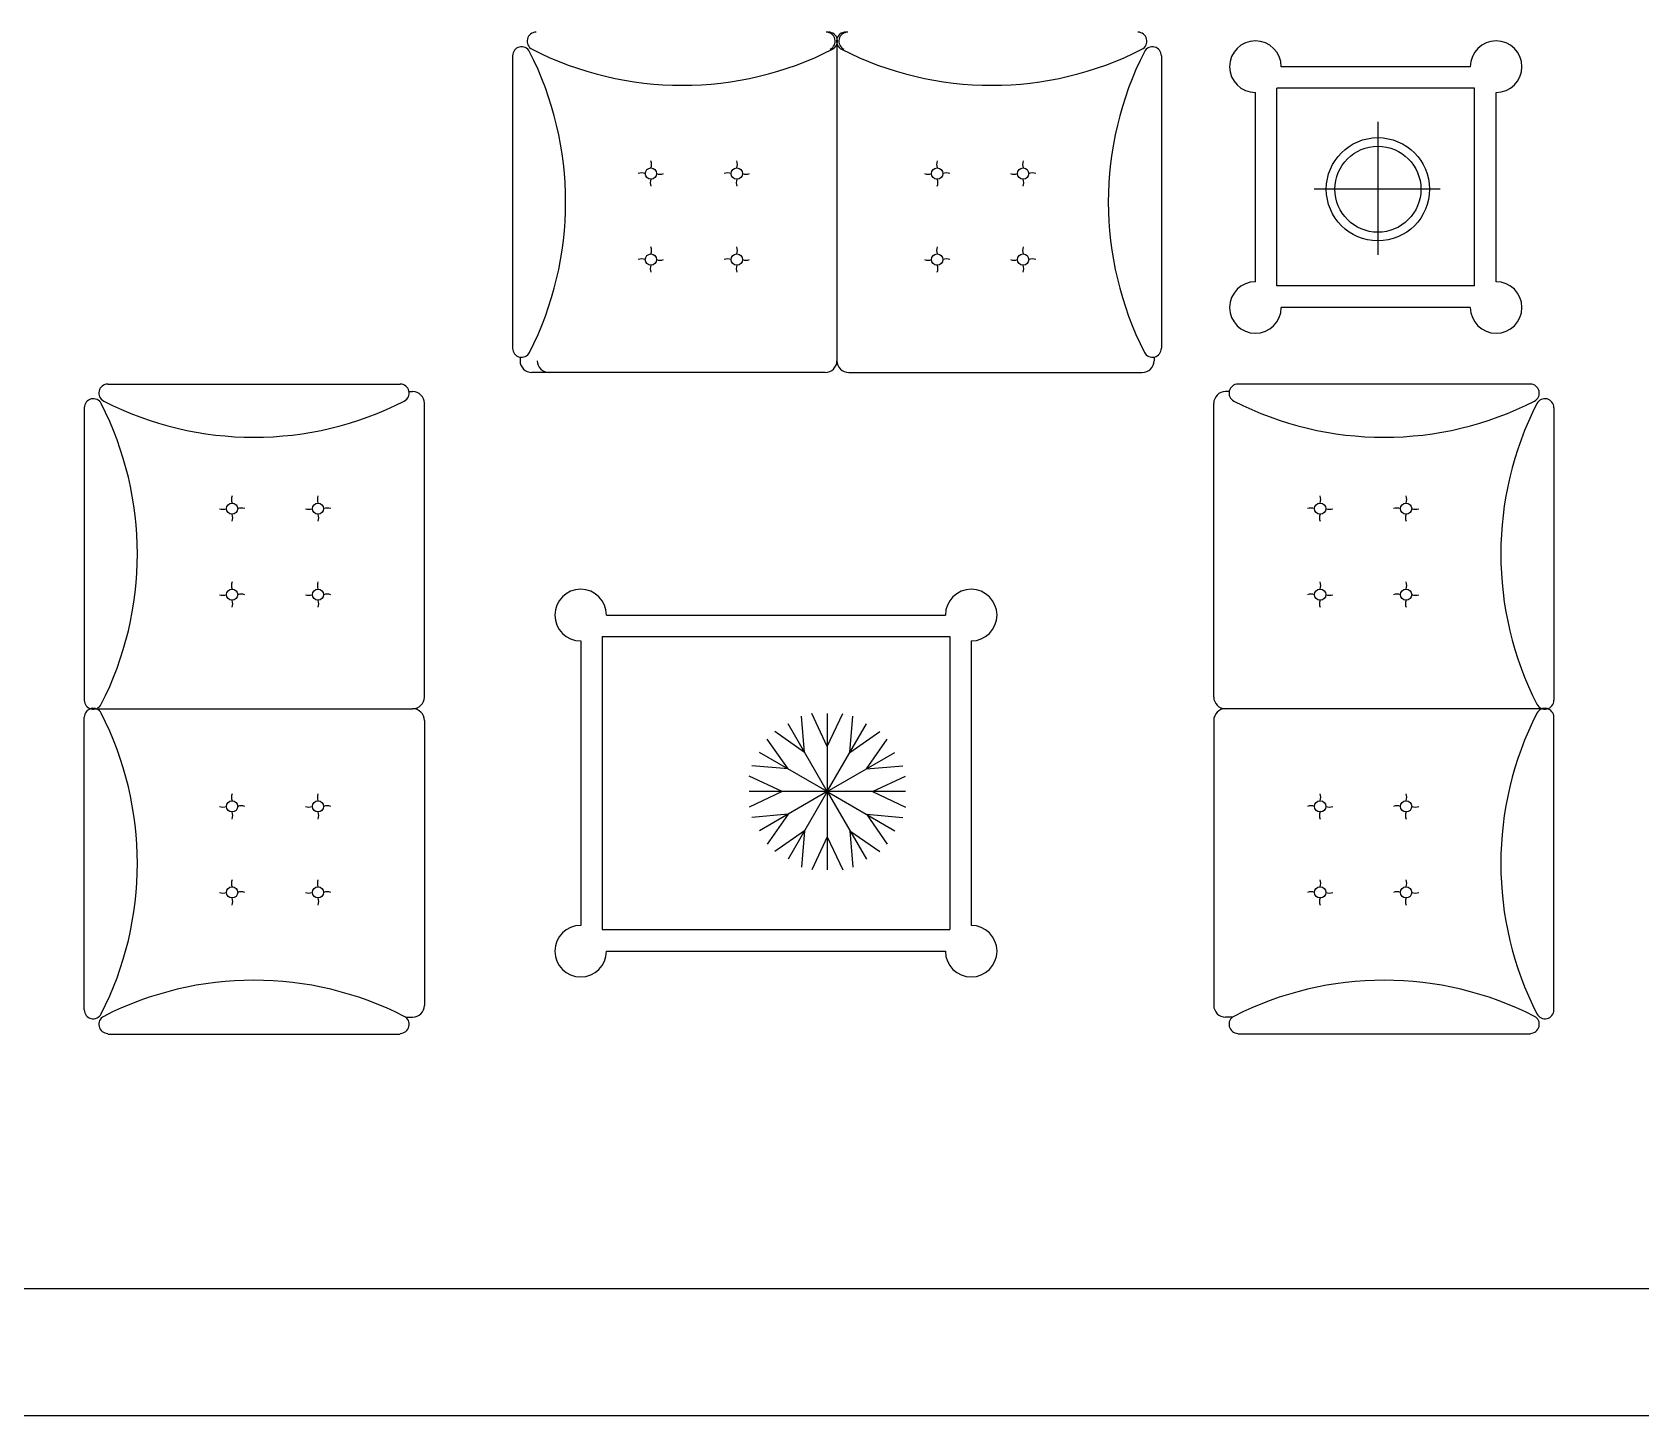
# Model space of a CAD drawing. Header units: inches. Extents: x -0.4 to 42.1, y 14 to 38.8.
# Drawn here: x 25.973 to 30.09, y 13.972 to 17.511 of the extents above; entities that cross this region are included whole.
import ezdxf

# ---------------------------------------------------------------- set-up
doc = ezdxf.new("R2010")
doc.units = ezdxf.units.IN
doc.header["$MEASUREMENT"] = 0
doc.layers.add('02', color=2, linetype='Continuous')
doc.layers.add('kadrbm', color=4, linetype='Continuous')

# ---------------------------------------------------------------- blocks, each defined once
blk = doc.blocks.new('kadrbm')
at = {"layer": 'kadrbm', "color": 4}
blk.add_lwpolyline([(0, 0), (0, 24.7972), (21, 24.7972), (21, 0), (0, 0)], close=True, dxfattribs=at)
blk.add_lwpolyline([(20.6631, 0.3257), (20.6631, 24.4603), (0.3369, 24.4603), (0.3369, 0.3257), (20.6631, 0.3257)], dxfattribs=at)

msp = doc.modelspace()

# ---------------------------------------------------------------- linework, layer by layer
at = {"layer": '02'}
for p, q in [((28.033, 17.4804), (28.033, 16.6703)), ((27.2027, 17.4504), (27.2027, 16.7022)), ((28.8633, 17.4504), (28.8633, 16.7022)), ((29.6538, 17.4225), (29.1698, 17.4225)), ((29.1038, 16.8725), (29.1038, 17.3565)), ((29.6648, 17.3675), (29.1588, 17.3675)), ((29.1588, 16.8615), (29.1588, 17.3675)), ((29.6648, 16.8615), (29.6648, 17.3675)), ((29.7198, 16.8725), (29.7198, 17.3565)), ((29.4173, 17.2812), (29.4173, 16.9409)), ((29.5766, 17.109), (29.2539, 17.109)), ((29.6648, 16.8615), (29.1588, 16.8615)), ((29.6538, 16.8065), (29.1698, 16.8065)), ((27.2218, 16.6796), (27.2218, 16.6703)), ((28.8443, 16.6796), (28.8443, 16.6703)), ((28.003, 16.6403), (27.2518, 16.6403)), ((28.063, 16.6403), (28.8143, 16.6403)), ((26.1668, 16.6105), (26.9151, 16.6105)), ((26.9377, 16.5914), (26.947, 16.5914)), ((29.0366, 16.5914), (29.0272, 16.5914)), ((29.8074, 16.6105), (29.0592, 16.6105)), ((26.1066, 16.5502), (26.1066, 15.802)), ((26.977, 15.8102), (26.977, 16.5614)), ((28.9972, 15.8102), (28.9972, 16.5614)), ((29.8677, 16.5502), (29.8677, 15.802)), ((27.4431, 16.0197), (28.3105, 16.0197)), ((27.3771, 15.9537), (27.3771, 15.2261)), ((27.4321, 15.9647), (27.4321, 15.2151)), ((27.4321, 15.9647), (28.3215, 15.9647)), ((28.3215, 15.9647), (28.3215, 15.2151)), ((28.3765, 15.9537), (28.3765, 15.2261)), ((26.1369, 15.7802), (26.947, 15.7802)), ((28.0081, 15.684), (27.9686, 15.7682)), ((28.0081, 15.7682), (28.0081, 15.3682)), ((28.0081, 15.684), (28.0476, 15.7682)), ((29.8374, 15.7802), (29.0272, 15.7802)), ((26.1066, 15.0101), (26.1066, 15.7583)), ((26.977, 15.7502), (26.977, 15.0214)), ((28.0081, 15.5682), (27.9081, 15.7414)), ((27.9502, 15.6685), (27.9423, 15.7612)), ((28.0081, 15.5682), (28.1081, 15.7414)), ((28.066, 15.6685), (28.0739, 15.7612)), ((28.9972, 15.7502), (28.9972, 15.0214)), ((29.8677, 15.0101), (29.8677, 15.7583)), ((27.9078, 15.6261), (27.8546, 15.7024)), ((27.9502, 15.6685), (27.8739, 15.7217)), ((28.066, 15.6685), (28.1423, 15.7217)), ((28.1084, 15.6261), (28.1616, 15.7024)), ((28.0081, 15.5682), (27.8349, 15.6682)), ((28.0081, 15.5682), (28.1813, 15.6682)), ((27.8923, 15.5682), (27.8081, 15.6077)), ((27.9078, 15.6261), (27.8151, 15.634)), ((28.1084, 15.6261), (28.2011, 15.634)), ((28.1239, 15.5682), (28.2081, 15.6077)), ((28.2081, 15.5682), (27.8081, 15.5682)), ((27.8923, 15.5682), (27.8081, 15.5287)), ((28.0081, 15.5682), (27.8349, 15.4682)), ((28.0081, 15.5682), (27.9081, 15.395)), ((28.0081, 15.5682), (28.1081, 15.395)), ((28.0081, 15.5682), (28.1813, 15.4682)), ((28.1239, 15.5682), (28.2081, 15.5287)), ((27.9078, 15.5103), (27.8151, 15.5024)), ((27.9078, 15.5103), (27.8546, 15.434)), ((28.1084, 15.5103), (28.2011, 15.5024)), ((28.1084, 15.5103), (28.1616, 15.434)), ((27.9502, 15.4679), (27.8739, 15.4147)), ((27.9502, 15.4679), (27.9423, 15.3753)), ((28.0081, 15.4524), (27.9686, 15.3682)), ((28.0081, 15.4524), (28.0476, 15.3682)), ((28.066, 15.4679), (28.0739, 15.3753)), ((28.066, 15.4679), (28.1423, 15.4147)), ((27.4321, 15.2151), (28.3215, 15.2151)), ((27.4431, 15.1601), (28.3105, 15.1601)), ((26.9286, 14.9914), (26.947, 14.9914)), ((29.0456, 14.9914), (29.0272, 14.9914)), ((26.1668, 14.9474), (26.9151, 14.9474)), ((29.8074, 14.9474), (29.0592, 14.9474))]:
    msp.add_line(p, q, dxfattribs=at)
for centre, radius in [((29.4173, 17.109), 0.132), ((29.4173, 17.109), 0.11), ((27.5567, 17.149), 0.0144), ((27.7767, 17.149), 0.0144), ((28.2894, 17.149), 0.0144), ((28.5094, 17.149), 0.0144), ((27.5567, 16.929), 0.0144), ((27.7767, 16.929), 0.0144), ((28.2894, 16.929), 0.0144), ((28.5094, 16.929), 0.0144), ((26.4848, 16.292), 0.0144), ((26.7048, 16.292), 0.0144), ((29.2695, 16.292), 0.0144), ((29.4895, 16.292), 0.0144), ((26.4848, 16.072), 0.0144), ((26.7048, 16.072), 0.0144), ((29.2695, 16.072), 0.0144), ((29.4895, 16.072), 0.0144), ((26.4848, 15.5305), 0.0144), ((26.7048, 15.5305), 0.0144), ((29.2695, 15.5305), 0.0144), ((29.4895, 15.5305), 0.0144), ((26.4848, 15.3105), 0.0144), ((26.7048, 15.3105), 0.0144), ((29.2695, 15.3105), 0.0144), ((29.4895, 15.3105), 0.0144)]:
    msp.add_circle(centre, radius, dxfattribs=at)
for centre, radius, start, end in [((27.263, 17.4877), 0.023, 90, 242.9872), ((28.0053, 17.4877), 0.023, 297.0128, 90), ((28.0112, 17.4877), 0.023, 297.0128, 90), ((28.0549, 17.4877), 0.023, 90, 242.9872), ((28.0608, 17.4877), 0.023, 90, 242.9872), ((28.8031, 17.4877), 0.023, 297.0128, 90), ((27.2257, 17.4504), 0.023, 27.0128, 180), ((26.4919, 17.0763), 0.8467, 332.9872, 27.0128), ((27.6371, 18.2215), 0.8467, 242.9872, 297.0128), ((28.429, 18.2215), 0.8467, 242.9872, 297.0128), ((29.5741, 17.0763), 0.8467, 152.9872, 207.0128), ((28.8403, 17.4504), 0.023, 0, 152.9872), ((29.1038, 17.4225), 0.066, 0, 270), ((29.7198, 17.4225), 0.066, 270, 180), ((27.5328, 17.1724), 0.0255, 339.3152, 20.6848), ((27.7528, 17.1724), 0.0255, 339.3152, 20.6848), ((28.3133, 17.1724), 0.0255, 159.3152, 200.6848), ((28.5333, 17.1724), 0.0255, 159.3152, 200.6848), ((27.5333, 17.1252), 0.0255, 69.3152, 110.6848), ((27.5805, 17.1256), 0.0255, 159.3152, 200.6848), ((27.5801, 17.1728), 0.0255, 249.3152, 290.6848), ((27.7533, 17.1252), 0.0255, 69.3152, 110.6848), ((27.8005, 17.1256), 0.0255, 159.3152, 200.6848), ((27.8001, 17.1728), 0.0255, 249.3152, 290.6848), ((28.266, 17.1728), 0.0255, 249.3152, 290.6848), ((28.2656, 17.1256), 0.0255, 339.3152, 20.6848), ((28.3128, 17.1252), 0.0255, 69.3152, 110.6848), ((28.486, 17.1728), 0.0255, 249.3152, 290.6848), ((28.4856, 17.1256), 0.0255, 339.3152, 20.6848), ((28.5328, 17.1252), 0.0255, 69.3152, 110.6848), ((27.5333, 16.9052), 0.0255, 69.3152, 110.6848), ((27.5328, 16.9524), 0.0255, 339.3152, 20.6848), ((27.5801, 16.9528), 0.0255, 249.3152, 290.6848), ((27.7533, 16.9052), 0.0255, 69.3152, 110.6848), ((27.7528, 16.9524), 0.0255, 339.3152, 20.6848), ((27.8001, 16.9528), 0.0255, 249.3152, 290.6848), ((28.266, 16.9528), 0.0255, 249.3152, 290.6848), ((28.3133, 16.9524), 0.0255, 159.3152, 200.6848), ((28.3128, 16.9052), 0.0255, 69.3152, 110.6848), ((28.486, 16.9528), 0.0255, 249.3152, 290.6848), ((28.5333, 16.9524), 0.0255, 159.3152, 200.6848), ((28.5328, 16.9052), 0.0255, 69.3152, 110.6848), ((27.5805, 16.9056), 0.0255, 159.3152, 200.6848), ((27.8005, 16.9056), 0.0255, 159.3152, 200.6848), ((28.2656, 16.9056), 0.0255, 339.3152, 20.6848), ((28.4856, 16.9056), 0.0255, 339.3152, 20.6848), ((29.1038, 16.8065), 0.066, 90, 0), ((29.7198, 16.8065), 0.066, 180, 90), ((27.2257, 16.7022), 0.023, 180, 332.9872), ((28.8403, 16.7022), 0.023, 207.0128, 0), ((27.2518, 16.6703), 0.03, 180, 270), ((27.296, 16.6703), 0.03, 180, 270), ((28.003, 16.6703), 0.03, 270, 0), ((28.063, 16.6703), 0.03, 180, 270), ((28.8143, 16.6703), 0.03, 270, 0), ((26.1668, 16.5875), 0.023, 90, 242.9872), ((26.9151, 16.5875), 0.023, 297.0128, 90), ((26.947, 16.5614), 0.03, 0, 90), ((29.0272, 16.5614), 0.03, 90, 180), ((29.0592, 16.5875), 0.023, 90, 242.9872), ((29.8074, 16.5875), 0.023, 297.0128, 90), ((26.1296, 16.5502), 0.023, 27.0128, 180), ((25.3958, 16.1761), 0.8467, 332.9872, 27.0128), ((26.5409, 17.3213), 0.8467, 242.9872, 297.0128), ((29.4333, 17.3213), 0.8467, 242.9872, 297.0128), ((30.5785, 16.1761), 0.8467, 152.9872, 207.0128), ((29.8447, 16.5502), 0.023, 0, 152.9872), ((26.5086, 16.3154), 0.0255, 159.3152, 200.6848), ((26.7286, 16.3154), 0.0255, 159.3152, 200.6848), ((29.2456, 16.3154), 0.0255, 339.3152, 20.6848), ((29.4656, 16.3154), 0.0255, 339.3152, 20.6848), ((26.4614, 16.3158), 0.0255, 249.3152, 290.6848), ((26.461, 16.2686), 0.0255, 339.3152, 20.6848), ((26.5082, 16.2681), 0.0255, 69.3152, 110.6848), ((26.6814, 16.3158), 0.0255, 249.3152, 290.6848), ((26.681, 16.2686), 0.0255, 339.3152, 20.6848), ((26.7282, 16.2681), 0.0255, 69.3152, 110.6848), ((29.2461, 16.2681), 0.0255, 69.3152, 110.6848), ((29.2933, 16.2686), 0.0255, 159.3152, 200.6848), ((29.2929, 16.3158), 0.0255, 249.3152, 290.6848), ((29.4661, 16.2681), 0.0255, 69.3152, 110.6848), ((29.5133, 16.2686), 0.0255, 159.3152, 200.6848), ((29.5129, 16.3158), 0.0255, 249.3152, 290.6848), ((26.5086, 16.0954), 0.0255, 159.3152, 200.6848), ((26.7286, 16.0954), 0.0255, 159.3152, 200.6848), ((29.2456, 16.0954), 0.0255, 339.3152, 20.6848), ((29.4656, 16.0954), 0.0255, 339.3152, 20.6848), ((26.4614, 16.0958), 0.0255, 249.3152, 290.6848), ((26.461, 16.0486), 0.0255, 339.3152, 20.6848), ((26.5082, 16.0481), 0.0255, 69.3152, 110.6848), ((26.6814, 16.0958), 0.0255, 249.3152, 290.6848), ((26.681, 16.0486), 0.0255, 339.3152, 20.6848), ((26.7282, 16.0481), 0.0255, 69.3152, 110.6848), ((27.3771, 16.0197), 0.066, 0, 270), ((28.3765, 16.0197), 0.066, 270, 180), ((29.2461, 16.0481), 0.0255, 69.3152, 110.6848), ((29.2933, 16.0486), 0.0255, 159.3152, 200.6848), ((29.2929, 16.0958), 0.0255, 249.3152, 290.6848), ((29.4661, 16.0481), 0.0255, 69.3152, 110.6848), ((29.5133, 16.0486), 0.0255, 159.3152, 200.6848), ((29.5129, 16.0958), 0.0255, 249.3152, 290.6848), ((26.947, 15.8102), 0.03, 270, 0), ((29.0272, 15.8102), 0.03, 180, 270), ((26.1296, 15.802), 0.023, 180, 332.9872), ((26.1296, 15.7583), 0.023, 27.0128, 180), ((25.3958, 15.3842), 0.8467, 332.9872, 27.0128), ((26.947, 15.7502), 0.03, 0, 90), ((29.0272, 15.7502), 0.03, 90, 180), ((30.5785, 15.3842), 0.8467, 152.9872, 207.0128), ((29.8447, 15.802), 0.023, 207.0128, 0), ((29.8447, 15.7583), 0.023, 0, 152.9872), ((26.5086, 15.5539), 0.0255, 159.3152, 200.6848), ((26.7286, 15.5539), 0.0255, 159.3152, 200.6848), ((29.2456, 15.5539), 0.0255, 339.3152, 20.6848), ((29.4656, 15.5539), 0.0255, 339.3152, 20.6848), ((26.4614, 15.5543), 0.0255, 249.3152, 290.6848), ((26.5082, 15.5066), 0.0255, 69.3152, 110.6848), ((26.6814, 15.5543), 0.0255, 249.3152, 290.6848), ((26.7282, 15.5066), 0.0255, 69.3152, 110.6848), ((29.2461, 15.5066), 0.0255, 69.3152, 110.6848), ((29.2929, 15.5543), 0.0255, 249.3152, 290.6848), ((29.4661, 15.5066), 0.0255, 69.3152, 110.6848), ((29.5129, 15.5543), 0.0255, 249.3152, 290.6848), ((26.461, 15.5071), 0.0255, 339.3152, 20.6848), ((26.681, 15.5071), 0.0255, 339.3152, 20.6848), ((29.2933, 15.5071), 0.0255, 159.3152, 200.6848), ((29.5133, 15.5071), 0.0255, 159.3152, 200.6848), ((26.5086, 15.3339), 0.0255, 159.3152, 200.6848), ((26.7286, 15.3339), 0.0255, 159.3152, 200.6848), ((29.2456, 15.3339), 0.0255, 339.3152, 20.6848), ((29.4656, 15.3339), 0.0255, 339.3152, 20.6848), ((26.4614, 15.3343), 0.0255, 249.3152, 290.6848), ((26.461, 15.2871), 0.0255, 339.3152, 20.6848), ((26.5082, 15.2866), 0.0255, 69.3152, 110.6848), ((26.6814, 15.3343), 0.0255, 249.3152, 290.6848), ((26.681, 15.2871), 0.0255, 339.3152, 20.6848), ((26.7282, 15.2866), 0.0255, 69.3152, 110.6848), ((29.2461, 15.2866), 0.0255, 69.3152, 110.6848), ((29.2933, 15.2871), 0.0255, 159.3152, 200.6848), ((29.2929, 15.3343), 0.0255, 249.3152, 290.6848), ((29.4661, 15.2866), 0.0255, 69.3152, 110.6848), ((29.5133, 15.2871), 0.0255, 159.3152, 200.6848), ((29.5129, 15.3343), 0.0255, 249.3152, 290.6848), ((27.3771, 15.1601), 0.066, 90, 0), ((28.3765, 15.1601), 0.066, 180, 90), ((26.5409, 14.239), 0.8467, 62.9872, 117.0128), ((29.4333, 14.239), 0.8467, 62.9872, 117.0128), ((26.1296, 15.0101), 0.023, 180, 332.9872), ((26.1668, 14.9729), 0.023, 117.0128, 270), ((26.9151, 14.9729), 0.023, 270, 62.9872), ((26.947, 15.0214), 0.03, 270, 0), ((29.0272, 15.0214), 0.03, 180, 270), ((29.0592, 14.9729), 0.023, 117.0128, 270), ((29.8074, 14.9729), 0.023, 270, 62.9872), ((29.8447, 15.0101), 0.023, 207.0128, 0)]:
    msp.add_arc(centre, radius, start, end, dxfattribs=at)

# ---------------------------------------------------------------- block references
at = {"layer": 'kadrbm'}
msp.add_blockref('kadrbm', (21.0999, 13.9716), dxfattribs=at)

doc.saveas('drawing.dxf')
